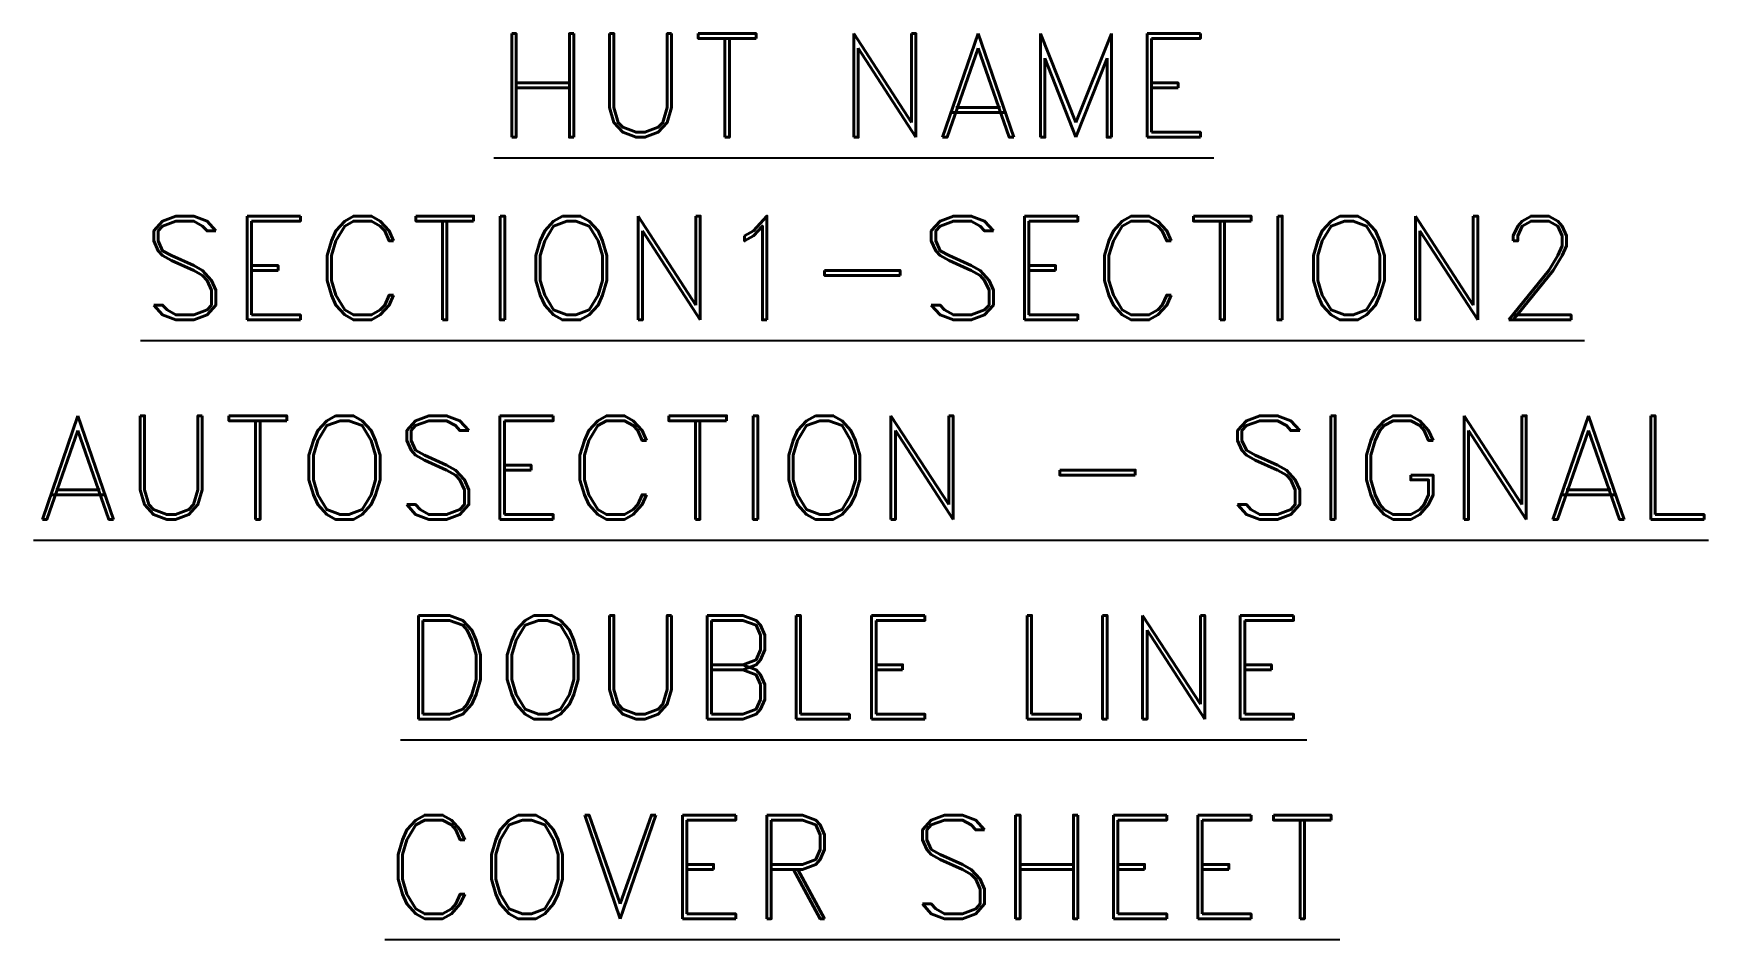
# Model space of a CAD drawing. Header units: millimetres. Extents: x 107 to 333, y 102 to 224.
import ezdxf

# ---------------------------------------------------------------- set-up
doc = ezdxf.new("R2010")
doc.units = ezdxf.units.MM
doc.header["$MEASUREMENT"] = 0
doc.styles.add('ROMAND', font='romand')

msp = doc.modelspace()

# ---------------------------------------------------------------- texts
at = {"char_height": 14, "attachment_point": 5, "style": 'ROMAND'}
for s, insert, width in [('{\\LHUT NAME}', (217.5, 217.44), 149.4887), ('{\\LSECTION1-SECTION2}', (218.66, 192.78), 149.4887), ('{\\LAUTOSECTION - SIGNAL }', (219.82, 165.83), 368.0605), ('{\\LDOUBLE LINE}', (217.5, 138.87), 368.0605), ('{\\LCOVER SHEET}', (218.66, 111.91), 368.0605)]:
    msp.add_mtext(s, dxfattribs=dict(at, insert=insert, width=width))

doc.saveas('drawing.dxf')
